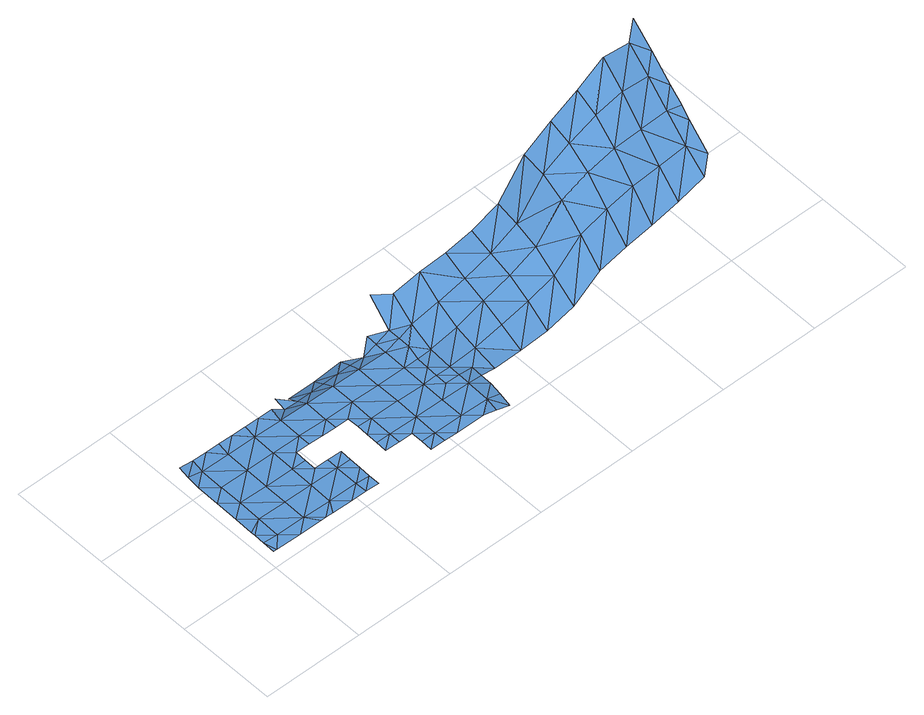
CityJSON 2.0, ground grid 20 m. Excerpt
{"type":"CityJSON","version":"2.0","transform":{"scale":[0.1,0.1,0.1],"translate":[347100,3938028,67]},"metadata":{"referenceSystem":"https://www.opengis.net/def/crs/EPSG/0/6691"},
"CityObjects":{
"waterbody1":{"type":"WaterBody","attributes":{"name":"8","class":"1140","function":"1","WaterBodyRiverFloodingRiskAttribute.description":"4","WaterBodyRiverFloodingRiskAttribute.rankOrg":"2","WaterBodyRiverFloodingRiskAttribute.adminType":"2","WaterBodyRiverFloodingRiskAttribute.scale":"L1"},"geometry":[{"type":"MultiSurface","lod":"1","boundaries":[[[0,1,2]],[[3,4,5]],[[4,6,5]],[[7,8,9]],[[10,11,12]],[[13,14,2]],[[15,13,16]],[[17,18,19]],[[20,18,17]],[[21,18,20]],[[22,18,21]],[[23,18,22]],[[23,24,18]],[[25,24,23]],[[26,27,28]],[[29,28,27]],[[29,27,30]],[[30,27,31]],[[23,31,27]],[[31,23,32]],[[32,33,31]],[[32,34,33]],[[32,22,34]],[[35,34,22]],[[36,37,38]],[[39,16,13]],[[15,16,40]],[[41,39,13]],[[42,43,41]],[[43,42,44]],[[45,46,22]],[[46,35,22]],[[47,41,43]],[[41,47,39]],[[14,13,15]],[[48,2,14]],[[2,48,12]],[[49,50,7]],[[50,30,7]],[[9,49,7]],[[6,51,52]],[[4,51,6]],[[51,4,53]],[[11,53,4]],[[11,10,53]],[[3,11,4]],[[0,11,3]],[[0,2,11]],[[33,34,54]],[[55,1,0]],[[42,1,55]],[[41,1,42]],[[55,56,42]],[[55,57,56]],[[57,55,58]],[[57,58,59]],[[60,59,58]],[[61,62,3]],[[61,3,63]],[[64,63,3]],[[65,66,67]],[[67,66,68]],[[66,69,68]],[[69,70,68]],[[71,8,72]],[[72,8,7]],[[72,7,31]],[[31,73,72]],[[73,74,72]],[[73,75,74]],[[75,73,33]],[[76,75,33]],[[76,77,75]],[[76,78,77]],[[79,78,76]],[[80,78,79]],[[78,80,81]],[[80,82,81]],[[76,83,84]],[[33,73,31]],[[7,30,31]],[[27,26,25]],[[27,25,23]],[[32,23,22]],[[21,45,22]],[[85,86,87]],[[88,87,86]],[[87,88,74]],[[68,74,88]],[[89,68,88]],[[90,89,88]],[[91,89,90]],[[91,92,89]],[[93,94,36]],[[95,36,94]],[[56,36,95]],[[37,36,56]],[[24,19,18]],[[96,38,37]],[[96,37,92]],[[56,95,97]],[[95,98,97]],[[99,98,95]],[[99,100,101]],[[100,99,95]],[[98,44,97]],[[97,44,42]],[[100,95,94]],[[38,93,36]],[[92,37,89]],[[89,37,67]],[[67,37,57]],[[102,90,88]],[[86,102,88]],[[87,103,85]],[[77,103,87]],[[104,103,77]],[[77,105,104]],[[81,105,78]],[[76,84,79]],[[105,77,78]],[[77,87,75]],[[76,33,83]],[[54,83,33]],[[87,74,75]],[[72,74,70]],[[72,70,71]],[[70,74,68]],[[68,89,67]],[[65,67,59]],[[3,5,64]],[[60,58,62]],[[58,0,62]],[[57,59,67]],[[37,56,57]],[[56,97,42]],[[0,58,55]],[[41,2,1]],[[2,41,13]],[[2,12,11]],[[62,0,3]]]}]},
"waterbody2":{"type":"WaterBody","attributes":{"name":"8","class":"1140","function":"1","WaterBodyRiverFloodingRiskAttribute.description":"4","WaterBodyRiverFloodingRiskAttribute.rankOrg":"1","WaterBodyRiverFloodingRiskAttribute.adminType":"2","WaterBodyRiverFloodingRiskAttribute.scale":"L1"},"geometry":[{"type":"MultiSurface","lod":"1","boundaries":[[[106,90,102]],[[102,86,107]],[[108,107,86]],[[86,85,108]],[[85,103,108]],[[103,109,108]],[[104,109,103]],[[104,105,109]],[[110,105,81]],[[34,35,54]],[[83,54,111]],[[81,82,110]],[[54,35,111]],[[112,79,84]],[[84,83,112]],[[83,111,112]],[[35,46,111]],[[80,113,82]],[[80,79,113]],[[79,112,113]],[[114,115,82]],[[116,46,45]],[[113,114,82]],[[117,111,46]],[[111,118,112]],[[112,119,113]],[[117,46,116]],[[118,119,112]],[[111,117,118]],[[113,120,114]],[[119,120,113]],[[116,121,117]],[[121,122,117]],[[117,123,118]],[[122,123,117]],[[119,118,123]],[[119,124,120]],[[121,125,122]],[[119,123,124]],[[124,126,120]],[[127,125,121]],[[122,125,123]],[[123,128,124]],[[125,128,123]],[[124,129,126]],[[127,130,125]],[[124,128,129]],[[125,130,128]],[[131,126,129]],[[132,129,128]],[[127,133,130]],[[134,131,129]],[[128,130,132]],[[133,135,130]],[[129,132,136]],[[134,129,136]],[[130,135,132]],[[135,133,137]],[[136,132,138]],[[132,135,138]],[[136,139,134]],[[140,139,136]],[[140,136,138]],[[137,141,135]],[[135,141,138]],[[137,142,141]],[[140,138,143]],[[143,138,141]],[[144,139,140]],[[143,145,140]],[[145,144,140]],[[142,146,141]],[[141,146,143]],[[142,147,146]],[[143,148,145]],[[146,148,143]],[[149,150,145]],[[151,146,147]],[[145,148,149]],[[144,145,150]],[[152,151,147]],[[151,148,146]],[[148,153,149]],[[154,153,148]],[[154,148,151]],[[149,155,150]],[[153,155,149]],[[152,156,151]],[[154,151,156]],[[152,157,156]],[[158,153,154]],[[154,156,159]],[[156,157,160]],[[154,159,158]],[[155,153,161]],[[160,162,156]],[[159,156,162]],[[153,158,161]],[[163,164,159]],[[159,162,163]],[[158,159,164]],[[165,158,164]],[[161,158,165]],[[166,161,165]]]}]}
},
"vertices":[
[148,77,29],[92,78,29],[91,32,29],[205,76,29],[204,30,29],[233,53,28],[232,29,28],[318,74,28],[290,98,28],[290,75,28],[133,8,29],[147,31,29],[119,8,29],[34,33,29],[62,9,29],[12,10,29],[6,35,29],[515,1,11],[487,25,28],[487,2,20],[516,25,18],[516,48,25],[488,71,28],[431,26,28],[459,2,28],[402,3,28],[375,4,28],[374,27,28],[345,4,28],[346,27,28],[346,51,28],[375,73,28],[431,72,28],[432,118,28],[460,95,28],[488,94,28],[94,217,29],[151,216,29],[123,239,35],[6,56,29],[5,10,29],[35,79,29],[36,125,29],[7,103,29],[8,149,29],[516,71,25],[517,94,25],[6,65,29],[108,8,29],[289,52,28],[318,51,28],[205,7,29],[232,6,28],[175,7,29],[460,118,28],[92,124,29],[93,170,29],[150,170,29],[149,123,29],[178,146,29],[177,123,29],[205,99,29],[177,100,29],[234,99,28],[233,76,28],[206,145,29],[234,145,28],[206,169,29],[263,168,28],[263,144,28],[291,144,28],[291,121,28],[319,120,28],[376,119,28],[320,167,28],[376,166,28],[433,165,28],[377,212,28],[434,211,28],[462,187,41],[462,210,41],[434,234,28],[462,234,41],[461,141,28],[461,164,30],[321,236,15],[293,236,15],[320,213,28],[264,214,28],[207,215,29],[236,237,15],[208,238,35],[179,238,35],[94,240,35],[66,240,35],[37,218,29],[151,239,35],[36,171,29],[9,195,29],[9,220,34],[38,241,35],[9,241,39],[264,237,14],[349,235,18],[378,235,18],[406,234,18],
[236,260,22],[265,260,1],[321,259,1],[378,258,8],[435,257,28],[489,117,28],[490,164,32],[490,210,54],[491,256,90],[463,280,88],[545,70,21],[545,117,33],[546,163,44],[547,209,67],[548,255,102],[601,69,24],[602,116,47],[603,162,66],[604,208,83],[659,115,62],[604,254,107],[658,68,30],[660,161,87],[660,207,102],[715,114,83],[661,253,118],[716,160,115],[715,67,47],[718,252,142],[772,113,141],[717,206,132],[771,66,93],[773,159,185],[774,251,220],[774,205,210],[829,112,161],[828,65,109],[829,158,212],[831,250,259],[830,204,244],[885,111,175],[884,64,120],[886,157,229],[887,203,270],[888,249,293],[942,110,182],[941,63,135],[944,202,286],[943,156,233],[944,248,332],[999,109,190],[998,63,153],[1000,201,282],[999,155,237],[1026,85,172],[1001,247,325],[1027,131,214],[1028,151,233],[1028,178,260],[1029,224,304],[1030,270,344]
]}
